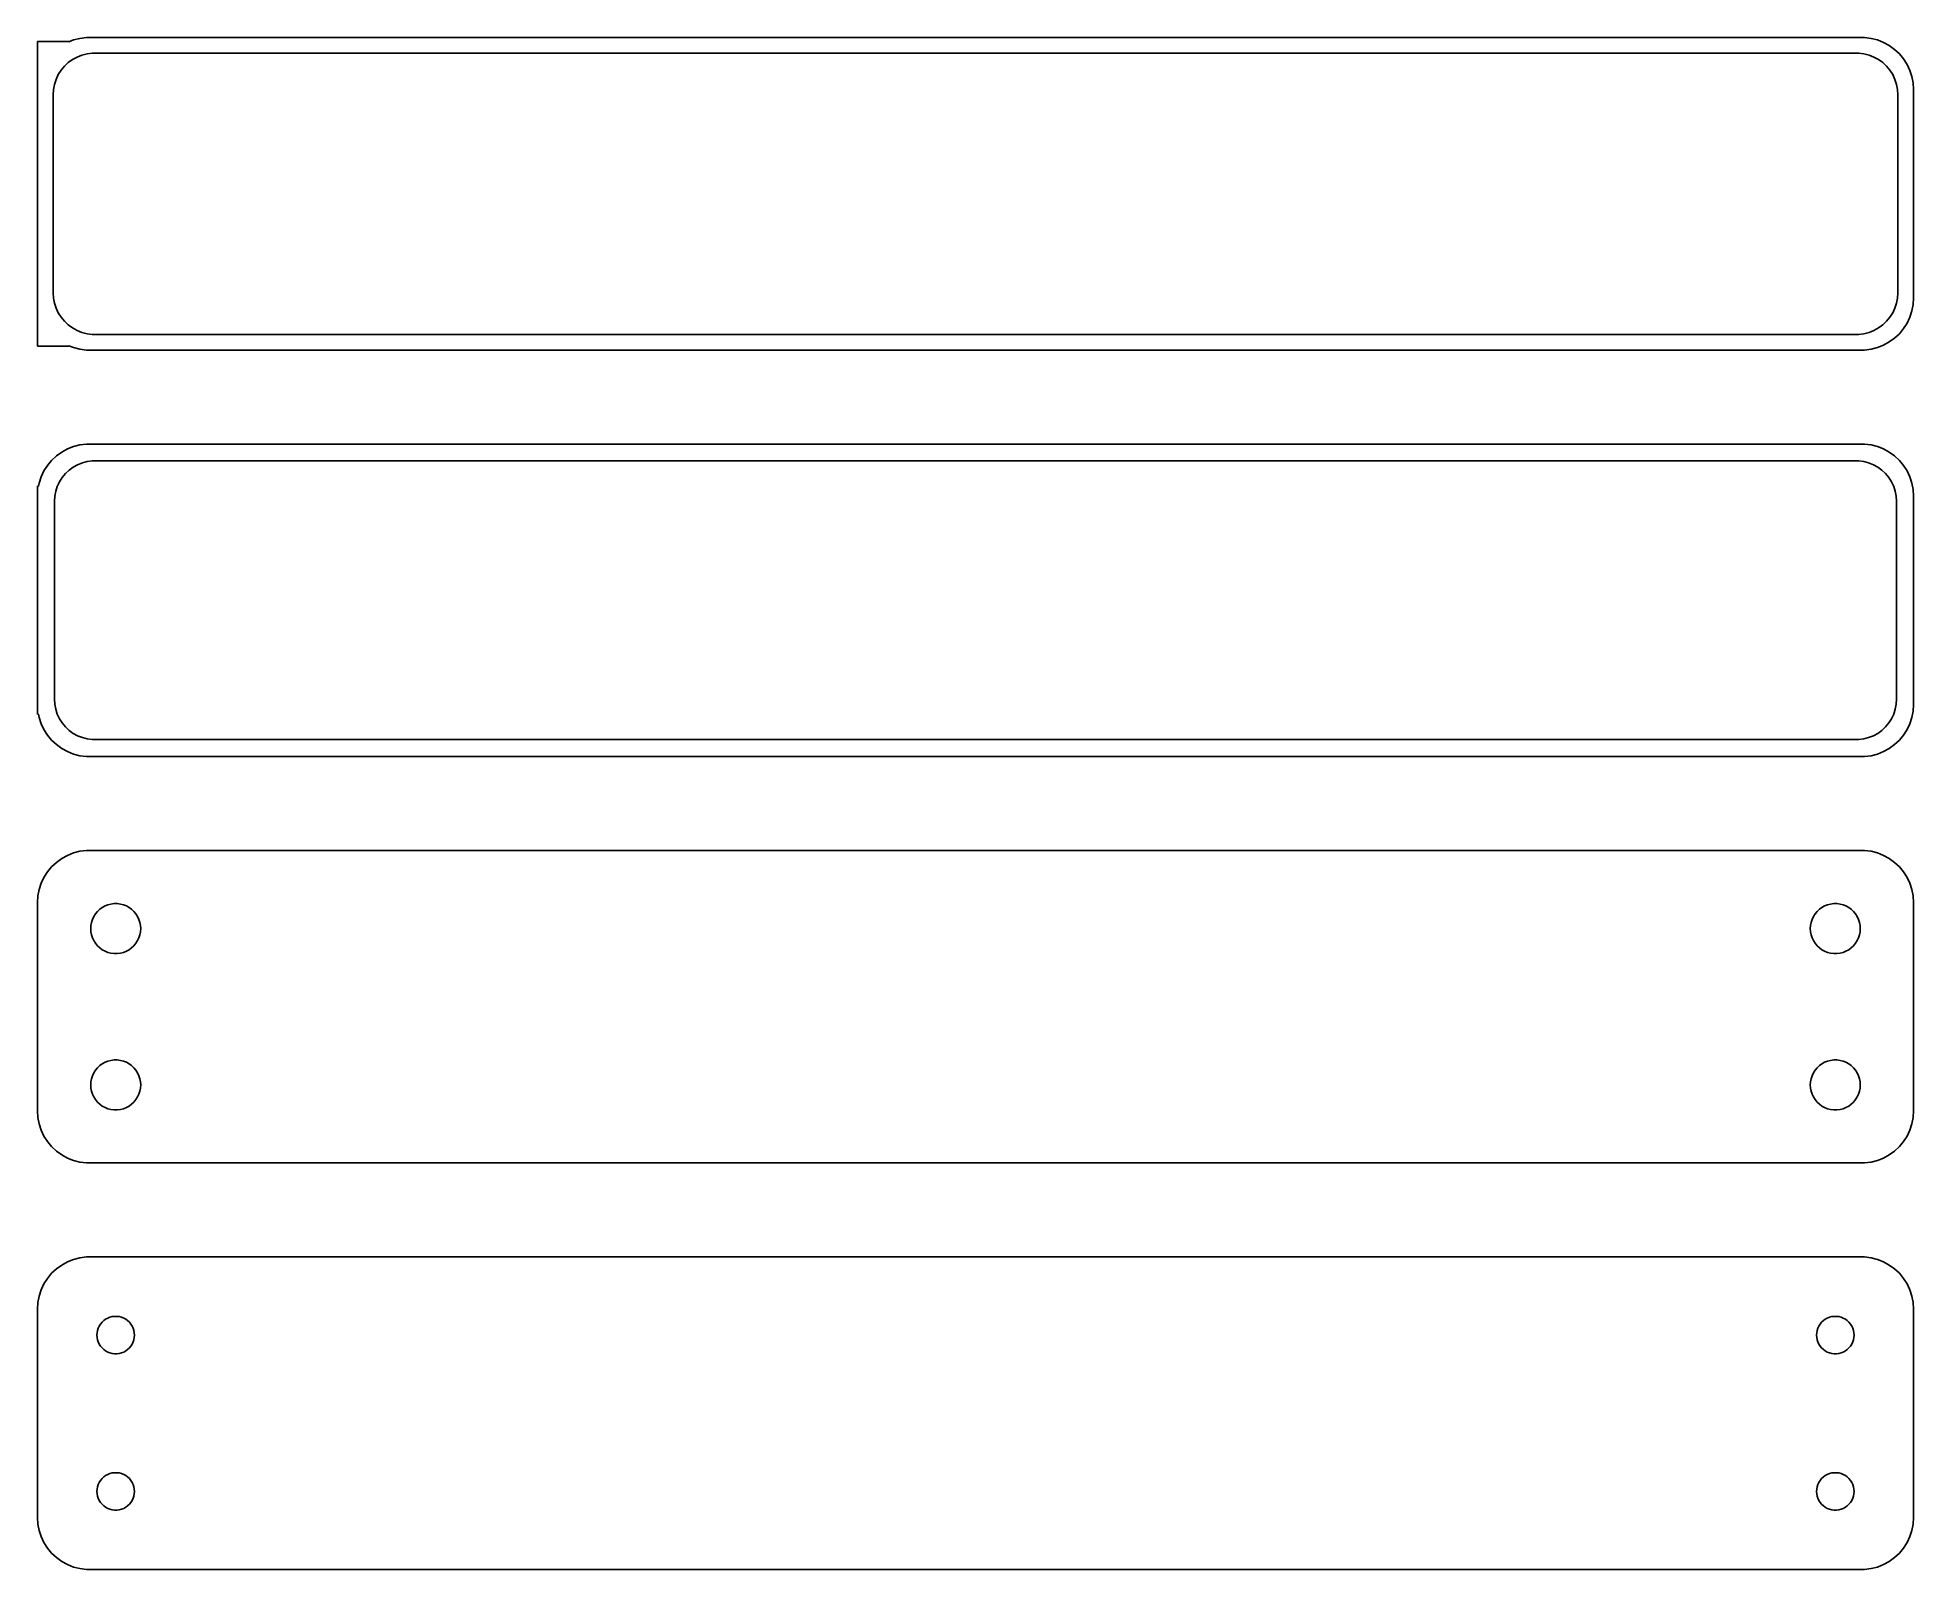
# Model space of a CAD drawing. Header units: metres. Extents: x -90 to 90, y 102 to 249.
import ezdxf

# ---------------------------------------------------------------- set-up
doc = ezdxf.new("R2010")
doc.units = ezdxf.units.M

msp = doc.modelspace()

# ---------------------------------------------------------------- linework, layer by layer
for p, q in [((-87, 248.615), (-90, 248.615)), ((-90, 248.615), (-90, 219.385)), ((-86.5451, 248.755), (-87, 248.575)), ((-87, 248.575), (-87, 248.615)), ((-85.9369, 248.911), (-86.5451, 248.755)), ((-85.3139, 248.99), (-85.9369, 248.911)), ((85.3139, 248.99), (-85.3139, 248.99)), ((85.9369, 248.911), (85.3139, 248.99)), ((86.5451, 248.755), (85.9369, 248.911)), ((87.1289, 248.524), (86.5451, 248.755)), ((87.6791, 248.222), (87.1289, 248.524)), ((-87.0497, 246.582), (-86.6433, 246.877)), ((-86.6433, 246.877), (-86.2031, 247.119)), ((-86.2031, 247.119), (-85.7361, 247.304)), ((-85.7361, 247.304), (-85.2495, 247.429)), ((-85.2495, 247.429), (-84.7512, 247.492)), ((-84.7512, 247.492), (84.7512, 247.492)), ((84.7512, 247.492), (85.2495, 247.429)), ((85.2495, 247.429), (85.7361, 247.304)), ((85.7361, 247.304), (86.2031, 247.119)), ((86.2031, 247.119), (86.6433, 246.877)), ((86.6433, 246.877), (87.0497, 246.582)), ((88.1871, 247.853), (87.6791, 248.222)), ((88.6448, 247.423), (88.1871, 247.853)), ((89.0451, 246.939), (88.6448, 247.423)), ((89.3815, 246.409), (89.0451, 246.939)), ((-88.3743, 244.495), (-88.2191, 244.972)), ((-88.2191, 244.972), (-88.0052, 245.427)), ((-88.0052, 245.427), (-87.7361, 245.851)), ((-87.7361, 245.851), (-87.4159, 246.238)), ((-87.4159, 246.238), (-87.0497, 246.582)), ((87.0497, 246.582), (87.4159, 246.238)), ((87.4159, 246.238), (87.7361, 245.851)), ((87.7361, 245.851), (88.0052, 245.427)), ((88.0052, 245.427), (88.2191, 244.972)), ((88.2191, 244.972), (88.3743, 244.495)), ((89.6489, 245.841), (89.3815, 246.409)), ((89.8429, 245.243), (89.6489, 245.841)), ((89.9606, 244.627), (89.8429, 245.243)), ((-88.5, 243.5), (-88.4685, 244.001)), ((-88.5, 224.5), (-88.5, 243.5)), ((-88.4685, 244.001), (-88.3743, 244.495)), ((88.3743, 244.495), (88.4685, 244.001)), ((88.4685, 244.001), (88.5, 243.5)), ((88.5, 243.5), (88.5, 224.5)), ((90, 244), (89.9606, 244.627)), ((90, 224), (90, 244)), ((-88.4685, 223.999), (-88.5, 224.5)), ((-88.3743, 223.505), (-88.4685, 223.999)), ((-88.2191, 223.028), (-88.3743, 223.505)), ((88.3743, 223.505), (88.2191, 223.028)), ((88.4685, 223.999), (88.3743, 223.505)), ((88.5, 224.5), (88.4685, 223.999)), ((89.8429, 222.757), (89.9606, 223.373)), ((89.9606, 223.373), (90, 224)), ((-88.0052, 222.573), (-88.2191, 223.028)), ((-87.7361, 222.149), (-88.0052, 222.573)), ((-87.4159, 221.762), (-87.7361, 222.149)), ((-87.0497, 221.418), (-87.4159, 221.762)), ((-86.6433, 221.123), (-87.0497, 221.418)), ((87.0497, 221.418), (86.6433, 221.123)), ((87.4159, 221.762), (87.0497, 221.418)), ((87.7361, 222.149), (87.4159, 221.762)), ((88.0052, 222.573), (87.7361, 222.149)), ((88.2191, 223.028), (88.0052, 222.573)), ((89.0451, 221.061), (89.3815, 221.591)), ((89.3815, 221.591), (89.6489, 222.159)), ((89.6489, 222.159), (89.8429, 222.757)), ((-86.2031, 220.881), (-86.6433, 221.123)), ((-85.7361, 220.696), (-86.2031, 220.881)), ((-85.2495, 220.571), (-85.7361, 220.696)), ((-84.7512, 220.508), (-85.2495, 220.571)), ((84.7512, 220.508), (-84.7512, 220.508)), ((85.2495, 220.571), (84.7512, 220.508)), ((85.7361, 220.696), (85.2495, 220.571)), ((86.2031, 220.881), (85.7361, 220.696)), ((86.6433, 221.123), (86.2031, 220.881)), ((87.1289, 219.476), (87.6791, 219.778)), ((87.6791, 219.778), (88.1871, 220.147)), ((88.1871, 220.147), (88.6448, 220.577)), ((88.6448, 220.577), (89.0451, 221.061)), ((-90, 219.385), (-87, 219.385)), ((-87, 219.385), (-87, 219.425)), ((-87, 219.425), (-86.5451, 219.245)), ((-86.5451, 219.245), (-85.9369, 219.089)), ((-85.9369, 219.089), (-85.3139, 219.01)), ((-85.3139, 219.01), (85.3139, 219.01)), ((85.3139, 219.01), (85.9369, 219.089)), ((85.9369, 219.089), (86.5451, 219.245)), ((86.5451, 219.245), (87.1289, 219.476)), ((-88.1871, 208.853), (-88.6448, 208.423)), ((-87.6791, 209.222), (-88.1871, 208.853)), ((-87.1289, 209.524), (-87.6791, 209.222)), ((-86.5451, 209.755), (-87.1289, 209.524)), ((-85.9369, 209.911), (-86.5451, 209.755)), ((-85.3139, 209.99), (-85.9369, 209.911)), ((85.3139, 209.99), (-85.3139, 209.99)), ((85.9369, 209.911), (85.3139, 209.99)), ((86.5451, 209.755), (85.9369, 209.911)), ((87.1289, 209.524), (86.5451, 209.755)), ((87.6791, 209.222), (87.1289, 209.524)), ((88.1871, 208.853), (87.6791, 209.222)), ((88.6448, 208.423), (88.1871, 208.853)), ((-89.3815, 207.409), (-89.6489, 206.841)), ((-89.0451, 207.939), (-89.3815, 207.409)), ((-88.6448, 208.423), (-89.0451, 207.939)), ((-87.633, 206.776), (-87.323, 207.151)), ((-87.323, 207.151), (-86.9685, 207.484)), ((-86.9685, 207.484), (-86.5751, 207.77)), ((-86.5751, 207.77), (-86.1489, 208.004)), ((-86.1489, 208.004), (-85.6967, 208.183)), ((-85.6967, 208.183), (-85.2256, 208.304)), ((-85.2256, 208.304), (-84.7432, 208.365)), ((-84.7432, 208.365), (84.7432, 208.365)), ((84.7432, 208.365), (85.2256, 208.304)), ((85.2256, 208.304), (85.6967, 208.183)), ((85.6967, 208.183), (86.1489, 208.004)), ((86.1489, 208.004), (86.5751, 207.77)), ((86.5751, 207.77), (86.9685, 207.484)), ((86.9685, 207.484), (87.323, 207.151)), ((87.323, 207.151), (87.633, 206.776)), ((89.0451, 207.939), (88.6448, 208.423)), ((89.3815, 207.409), (89.0451, 207.939)), ((89.6489, 206.841), (89.3815, 207.409)), ((-89.9, 205.944), (-90, 205.944)), ((-90, 205.944), (-90, 184.056)), ((-89.8429, 206.243), (-89.9, 205.944)), ((-89.6489, 206.841), (-89.8429, 206.243)), ((-88.3421, 204.985), (-88.251, 205.463)), ((-88.251, 205.463), (-88.1007, 205.926)), ((-88.1007, 205.926), (-87.8936, 206.366)), ((-87.8936, 206.366), (-87.633, 206.776)), ((87.633, 206.776), (87.8936, 206.366)), ((87.8936, 206.366), (88.1007, 205.926)), ((88.1007, 205.926), (88.251, 205.463)), ((88.251, 205.463), (88.3421, 204.985)), ((89.8429, 206.243), (89.6489, 206.841)), ((89.9606, 205.627), (89.8429, 206.243)), ((90, 205), (89.9606, 205.627)), ((-88.3726, 204.5), (-88.3421, 204.985)), ((-88.3726, 185.5), (-88.3726, 204.5)), ((88.3421, 204.985), (88.3726, 204.5)), ((88.3726, 204.5), (88.3726, 185.5)), ((90, 185), (90, 205)), ((-88.3421, 185.015), (-88.3726, 185.5)), ((88.3726, 185.5), (88.3421, 185.015)), ((-90, 184.056), (-89.9, 184.056)), ((-89.9, 184.056), (-89.8429, 183.757)), ((-89.8429, 183.757), (-89.6489, 183.159)), ((-88.251, 184.537), (-88.3421, 185.015)), ((-88.1007, 184.074), (-88.251, 184.537)), ((-87.8936, 183.634), (-88.1007, 184.074)), ((-87.633, 183.224), (-87.8936, 183.634)), ((87.8936, 183.634), (87.633, 183.224)), ((88.1007, 184.074), (87.8936, 183.634)), ((88.251, 184.537), (88.1007, 184.074)), ((88.3421, 185.015), (88.251, 184.537)), ((89.6489, 183.159), (89.8429, 183.757)), ((89.8429, 183.757), (89.9606, 184.373)), ((89.9606, 184.373), (90, 185)), ((-89.6489, 183.159), (-89.3815, 182.591)), ((-89.3815, 182.591), (-89.0451, 182.061)), ((-89.0451, 182.061), (-88.6448, 181.577)), ((-87.323, 182.849), (-87.633, 183.224)), ((-86.9685, 182.516), (-87.323, 182.849)), ((-86.5751, 182.23), (-86.9685, 182.516)), ((-86.1489, 181.996), (-86.5751, 182.23)), ((-85.6967, 181.817), (-86.1489, 181.996)), ((-85.2256, 181.696), (-85.6967, 181.817)), ((85.6967, 181.817), (85.2256, 181.696)), ((86.1489, 181.996), (85.6967, 181.817)), ((86.5751, 182.23), (86.1489, 181.996)), ((86.9685, 182.516), (86.5751, 182.23)), ((87.323, 182.849), (86.9685, 182.516)), ((87.633, 183.224), (87.323, 182.849)), ((88.6448, 181.577), (89.0451, 182.061)), ((89.0451, 182.061), (89.3815, 182.591)), ((89.3815, 182.591), (89.6489, 183.159)), ((-88.6448, 181.577), (-88.1871, 181.147)), ((-88.1871, 181.147), (-87.6791, 180.778)), ((-87.6791, 180.778), (-87.1289, 180.476)), ((-87.1289, 180.476), (-86.5451, 180.245)), ((-86.5451, 180.245), (-85.9369, 180.089)), ((-85.9369, 180.089), (-85.3139, 180.01)), ((-85.3139, 180.01), (85.3139, 180.01)), ((-84.7432, 181.635), (-85.2256, 181.696)), ((84.7432, 181.635), (-84.7432, 181.635)), ((85.2256, 181.696), (84.7432, 181.635)), ((85.3139, 180.01), (85.9369, 180.089)), ((85.9369, 180.089), (86.5451, 180.245)), ((86.5451, 180.245), (87.1289, 180.476)), ((87.1289, 180.476), (87.6791, 180.778)), ((87.6791, 180.778), (88.1871, 181.147)), ((88.1871, 181.147), (88.6448, 181.577)), ((-88.6448, 169.423), (-89.0451, 168.939)), ((-88.1871, 169.853), (-88.6448, 169.423)), ((-87.6791, 170.222), (-88.1871, 169.853)), ((-87.1289, 170.524), (-87.6791, 170.222)), ((-86.5451, 170.755), (-87.1289, 170.524)), ((-85.9369, 170.911), (-86.5451, 170.755)), ((-85.3139, 170.99), (-85.9369, 170.911)), ((85.3139, 170.99), (-85.3139, 170.99)), ((85.9369, 170.911), (85.3139, 170.99)), ((86.5451, 170.755), (85.9369, 170.911)), ((87.1289, 170.524), (86.5451, 170.755)), ((87.6791, 170.222), (87.1289, 170.524)), ((88.1871, 169.853), (87.6791, 170.222)), ((88.6448, 169.423), (88.1871, 169.853)), ((89.0451, 168.939), (88.6448, 169.423)), ((-89.6489, 167.841), (-89.8429, 167.243)), ((-89.3815, 168.409), (-89.6489, 167.841)), ((-89.0451, 168.939), (-89.3815, 168.409)), ((89.3815, 168.409), (89.0451, 168.939)), ((89.6489, 167.841), (89.3815, 168.409)), ((89.8429, 167.243), (89.6489, 167.841)), ((-89.9606, 166.627), (-90, 166)), ((-90, 166), (-90, 146)), ((-89.8429, 167.243), (-89.9606, 166.627)), ((-83.786, 165.526), (-83.5219, 165.672)), ((-83.5219, 165.672), (-83.2416, 165.783)), ((-83.2416, 165.783), (-82.9497, 165.857)), ((-82.9497, 165.857), (-82.6507, 165.895)), ((-82.6507, 165.895), (-82.3493, 165.895)), ((-82.3493, 165.895), (-82.0503, 165.857)), ((-82.0503, 165.857), (-81.7584, 165.783)), ((-81.7584, 165.783), (-81.4781, 165.672)), ((-81.4781, 165.672), (-81.214, 165.526)), ((81.214, 165.526), (81.4781, 165.672)), ((81.4781, 165.672), (81.7584, 165.783)), ((81.7584, 165.783), (82.0503, 165.857)), ((82.0503, 165.857), (82.3493, 165.895)), ((82.3493, 165.895), (82.6507, 165.895)), ((82.6507, 165.895), (82.9497, 165.857)), ((82.9497, 165.857), (83.2416, 165.783)), ((83.2416, 165.783), (83.5219, 165.672)), ((83.5219, 165.672), (83.786, 165.526)), ((89.9606, 166.627), (89.8429, 167.243)), ((90, 166), (89.9606, 166.627)), ((90, 146), (90, 166)), ((-84.9, 163.5), (-84.8811, 163.801)), ((-84.8811, 163.801), (-84.8246, 164.097)), ((-84.8246, 164.097), (-84.7315, 164.383)), ((-84.7315, 164.383), (-84.6031, 164.656)), ((-84.6031, 164.656), (-84.4416, 164.911)), ((-84.4416, 164.911), (-84.2495, 165.143)), ((-84.2495, 165.143), (-84.0298, 165.349)), ((-84.0298, 165.349), (-83.786, 165.526)), ((-81.214, 165.526), (-80.9702, 165.349)), ((-80.9702, 165.349), (-80.7505, 165.143)), ((-80.7505, 165.143), (-80.5583, 164.911)), ((-80.5583, 164.911), (-80.3969, 164.656)), ((-80.3969, 164.656), (-80.2685, 164.383)), ((-80.2685, 164.383), (-80.1754, 164.097)), ((-80.1754, 164.097), (-80.1189, 163.801)), ((-80.1189, 163.801), (-80.1, 163.5)), ((80.1, 163.5), (80.1189, 163.801)), ((80.1189, 163.801), (80.1754, 164.097)), ((80.1754, 164.097), (80.2685, 164.383)), ((80.2685, 164.383), (80.3969, 164.656)), ((80.3969, 164.656), (80.5583, 164.911)), ((80.5583, 164.911), (80.7505, 165.143)), ((80.7505, 165.143), (80.9702, 165.349)), ((80.9702, 165.349), (81.214, 165.526)), ((83.786, 165.526), (84.0298, 165.349)), ((84.0298, 165.349), (84.2495, 165.143)), ((84.2495, 165.143), (84.4416, 164.911)), ((84.4416, 164.911), (84.6031, 164.656)), ((84.6031, 164.656), (84.7315, 164.383)), ((84.7315, 164.383), (84.8246, 164.097)), ((84.8246, 164.097), (84.8811, 163.801)), ((84.8811, 163.801), (84.9, 163.5)), ((-84.8811, 163.199), (-84.9, 163.5)), ((-84.8246, 162.903), (-84.8811, 163.199)), ((-84.7315, 162.617), (-84.8246, 162.903)), ((-84.6031, 162.344), (-84.7315, 162.617)), ((-84.4416, 162.089), (-84.6031, 162.344)), ((-84.2495, 161.857), (-84.4416, 162.089)), ((-80.5583, 162.089), (-80.7505, 161.857)), ((-80.3969, 162.344), (-80.5583, 162.089)), ((-80.2685, 162.617), (-80.3969, 162.344)), ((-80.1754, 162.903), (-80.2685, 162.617)), ((-80.1189, 163.199), (-80.1754, 162.903)), ((-80.1, 163.5), (-80.1189, 163.199)), ((80.1189, 163.199), (80.1, 163.5)), ((80.1754, 162.903), (80.1189, 163.199)), ((80.2685, 162.617), (80.1754, 162.903)), ((80.3969, 162.344), (80.2685, 162.617)), ((80.5583, 162.089), (80.3969, 162.344)), ((80.7505, 161.857), (80.5583, 162.089)), ((84.4416, 162.089), (84.2495, 161.857)), ((84.6031, 162.344), (84.4416, 162.089)), ((84.7315, 162.617), (84.6031, 162.344)), ((84.8246, 162.903), (84.7315, 162.617)), ((84.8811, 163.199), (84.8246, 162.903)), ((84.9, 163.5), (84.8811, 163.199)), ((-84.0298, 161.651), (-84.2495, 161.857)), ((-83.786, 161.474), (-84.0298, 161.651)), ((-83.5219, 161.328), (-83.786, 161.474)), ((-83.2416, 161.217), (-83.5219, 161.328)), ((-82.9497, 161.143), (-83.2416, 161.217)), ((-82.6507, 161.105), (-82.9497, 161.143)), ((-82.3493, 161.105), (-82.6507, 161.105)), ((-82.0503, 161.143), (-82.3493, 161.105)), ((-81.7584, 161.217), (-82.0503, 161.143)), ((-81.4781, 161.328), (-81.7584, 161.217)), ((-81.214, 161.474), (-81.4781, 161.328)), ((-80.9702, 161.651), (-81.214, 161.474)), ((-80.7505, 161.857), (-80.9702, 161.651)), ((80.9702, 161.651), (80.7505, 161.857)), ((81.214, 161.474), (80.9702, 161.651)), ((81.4781, 161.328), (81.214, 161.474)), ((81.7584, 161.217), (81.4781, 161.328)), ((82.0503, 161.143), (81.7584, 161.217)), ((82.3493, 161.105), (82.0503, 161.143)), ((82.6507, 161.105), (82.3493, 161.105)), ((82.9497, 161.143), (82.6507, 161.105)), ((83.2416, 161.217), (82.9497, 161.143)), ((83.5219, 161.328), (83.2416, 161.217)), ((83.786, 161.474), (83.5219, 161.328)), ((84.0298, 161.651), (83.786, 161.474)), ((84.2495, 161.857), (84.0298, 161.651)), ((-84.7315, 149.383), (-84.6031, 149.656)), ((-84.6031, 149.656), (-84.4416, 149.911)), ((-84.4416, 149.911), (-84.2495, 150.143)), ((-84.2495, 150.143), (-84.0298, 150.349)), ((-84.0298, 150.349), (-83.786, 150.526)), ((-83.786, 150.526), (-83.5219, 150.672)), ((-83.5219, 150.672), (-83.2416, 150.783)), ((-83.2416, 150.783), (-82.9497, 150.857)), ((-82.9497, 150.857), (-82.6507, 150.895)), ((-82.6507, 150.895), (-82.3493, 150.895)), ((-82.3493, 150.895), (-82.0503, 150.857)), ((-82.0503, 150.857), (-81.7584, 150.783)), ((-81.7584, 150.783), (-81.4781, 150.672)), ((-81.4781, 150.672), (-81.214, 150.526)), ((-81.214, 150.526), (-80.9702, 150.349)), ((-80.9702, 150.349), (-80.7505, 150.143)), ((-80.7505, 150.143), (-80.5583, 149.911)), ((-80.5583, 149.911), (-80.3969, 149.656)), ((-80.3969, 149.656), (-80.2685, 149.383)), ((80.2685, 149.383), (80.3969, 149.656)), ((80.3969, 149.656), (80.5583, 149.911)), ((80.5583, 149.911), (80.7505, 150.143)), ((80.7505, 150.143), (80.9702, 150.349)), ((80.9702, 150.349), (81.214, 150.526)), ((81.214, 150.526), (81.4781, 150.672)), ((81.4781, 150.672), (81.7584, 150.783)), ((81.7584, 150.783), (82.0503, 150.857)), ((82.0503, 150.857), (82.3493, 150.895)), ((82.3493, 150.895), (82.6507, 150.895)), ((82.6507, 150.895), (82.9497, 150.857)), ((82.9497, 150.857), (83.2416, 150.783)), ((83.2416, 150.783), (83.5219, 150.672)), ((83.5219, 150.672), (83.786, 150.526)), ((83.786, 150.526), (84.0298, 150.349)), ((84.0298, 150.349), (84.2495, 150.143)), ((84.2495, 150.143), (84.4416, 149.911)), ((84.4416, 149.911), (84.6031, 149.656)), ((84.6031, 149.656), (84.7315, 149.383)), ((-84.9, 148.5), (-84.8811, 148.801)), ((-84.8811, 148.199), (-84.9, 148.5)), ((-84.8811, 148.801), (-84.8246, 149.097)), ((-84.8246, 147.903), (-84.8811, 148.199)), ((-84.8246, 149.097), (-84.7315, 149.383)), ((-84.7315, 147.617), (-84.8246, 147.903)), ((-84.6031, 147.344), (-84.7315, 147.617)), ((-80.2685, 147.617), (-80.3969, 147.344)), ((-80.2685, 149.383), (-80.1754, 149.097)), ((-80.1754, 147.903), (-80.2685, 147.617)), ((-80.1754, 149.097), (-80.1189, 148.801)), ((-80.1189, 148.199), (-80.1754, 147.903)), ((-80.1189, 148.801), (-80.1, 148.5)), ((-80.1, 148.5), (-80.1189, 148.199)), ((80.1, 148.5), (80.1189, 148.801)), ((80.1189, 148.199), (80.1, 148.5)), ((80.1189, 148.801), (80.1754, 149.097)), ((80.1754, 147.903), (80.1189, 148.199)), ((80.1754, 149.097), (80.2685, 149.383)), ((80.2685, 147.617), (80.1754, 147.903)), ((80.3969, 147.344), (80.2685, 147.617)), ((84.7315, 147.617), (84.6031, 147.344)), ((84.7315, 149.383), (84.8246, 149.097)), ((84.8246, 147.903), (84.7315, 147.617)), ((84.8246, 149.097), (84.8811, 148.801)), ((84.8811, 148.199), (84.8246, 147.903)), ((84.8811, 148.801), (84.9, 148.5)), ((84.9, 148.5), (84.8811, 148.199)), ((-90, 146), (-89.9606, 145.373)), ((-84.4416, 147.089), (-84.6031, 147.344)), ((-84.2495, 146.857), (-84.4416, 147.089)), ((-84.0298, 146.651), (-84.2495, 146.857)), ((-83.786, 146.474), (-84.0298, 146.651)), ((-83.5219, 146.328), (-83.786, 146.474)), ((-83.2416, 146.217), (-83.5219, 146.328)), ((-82.9497, 146.143), (-83.2416, 146.217)), ((-82.6507, 146.105), (-82.9497, 146.143)), ((-82.3493, 146.105), (-82.6507, 146.105)), ((-82.0503, 146.143), (-82.3493, 146.105)), ((-81.7584, 146.217), (-82.0503, 146.143)), ((-81.4781, 146.328), (-81.7584, 146.217)), ((-81.214, 146.474), (-81.4781, 146.328)), ((-80.9702, 146.651), (-81.214, 146.474)), ((-80.7505, 146.857), (-80.9702, 146.651)), ((-80.5583, 147.089), (-80.7505, 146.857)), ((-80.3969, 147.344), (-80.5583, 147.089)), ((80.5583, 147.089), (80.3969, 147.344)), ((80.7505, 146.857), (80.5583, 147.089)), ((80.9702, 146.651), (80.7505, 146.857)), ((81.214, 146.474), (80.9702, 146.651)), ((81.4781, 146.328), (81.214, 146.474)), ((81.7584, 146.217), (81.4781, 146.328)), ((82.0503, 146.143), (81.7584, 146.217)), ((82.3493, 146.105), (82.0503, 146.143)), ((82.6507, 146.105), (82.3493, 146.105)), ((82.9497, 146.143), (82.6507, 146.105)), ((83.2416, 146.217), (82.9497, 146.143)), ((83.5219, 146.328), (83.2416, 146.217)), ((83.786, 146.474), (83.5219, 146.328)), ((84.0298, 146.651), (83.786, 146.474)), ((84.2495, 146.857), (84.0298, 146.651)), ((84.4416, 147.089), (84.2495, 146.857)), ((84.6031, 147.344), (84.4416, 147.089)), ((89.9606, 145.373), (90, 146)), ((-89.9606, 145.373), (-89.8429, 144.757)), ((-89.8429, 144.757), (-89.6489, 144.159)), ((-89.6489, 144.159), (-89.3815, 143.591)), ((89.3815, 143.591), (89.6489, 144.159)), ((89.6489, 144.159), (89.8429, 144.757)), ((89.8429, 144.757), (89.9606, 145.373)), ((-89.3815, 143.591), (-89.0451, 143.061)), ((-89.0451, 143.061), (-88.6448, 142.577)), ((-88.6448, 142.577), (-88.1871, 142.147)), ((88.1871, 142.147), (88.6448, 142.577)), ((88.6448, 142.577), (89.0451, 143.061)), ((89.0451, 143.061), (89.3815, 143.591)), ((-88.1871, 142.147), (-87.6791, 141.778)), ((-87.6791, 141.778), (-87.1289, 141.476)), ((-87.1289, 141.476), (-86.5451, 141.245)), ((-86.5451, 141.245), (-85.9369, 141.089)), ((-85.9369, 141.089), (-85.3139, 141.01)), ((-85.3139, 141.01), (85.3139, 141.01)), ((85.3139, 141.01), (85.9369, 141.089)), ((85.9369, 141.089), (86.5451, 141.245)), ((86.5451, 141.245), (87.1289, 141.476)), ((87.1289, 141.476), (87.6791, 141.778)), ((87.6791, 141.778), (88.1871, 142.147)), ((-87.1289, 131.524), (-87.6791, 131.222)), ((-86.5451, 131.755), (-87.1289, 131.524)), ((-85.9369, 131.911), (-86.5451, 131.755)), ((-85.3139, 131.99), (-85.9369, 131.911)), ((85.3139, 131.99), (-85.3139, 131.99)), ((85.9369, 131.911), (85.3139, 131.99)), ((86.5451, 131.755), (85.9369, 131.911)), ((87.1289, 131.524), (86.5451, 131.755)), ((87.6791, 131.222), (87.1289, 131.524)), ((-89.0451, 129.939), (-89.3815, 129.409)), ((-88.6448, 130.423), (-89.0451, 129.939)), ((-88.1871, 130.853), (-88.6448, 130.423)), ((-87.6791, 131.222), (-88.1871, 130.853)), ((88.1871, 130.853), (87.6791, 131.222)), ((88.6448, 130.423), (88.1871, 130.853)), ((89.0451, 129.939), (88.6448, 130.423)), ((89.3815, 129.409), (89.0451, 129.939)), ((-89.8429, 128.243), (-89.9606, 127.627)), ((-89.6489, 128.841), (-89.8429, 128.243)), ((-89.3815, 129.409), (-89.6489, 128.841)), ((89.6489, 128.841), (89.3815, 129.409)), ((89.8429, 128.243), (89.6489, 128.841)), ((89.9606, 127.627), (89.8429, 128.243)), ((-89.9606, 127.627), (-90, 127)), ((-90, 127), (-90, 107)), ((-83.6474, 125.887), (-83.4645, 126.02)), ((-83.4645, 126.02), (-83.2664, 126.129)), ((-83.2664, 126.129), (-83.0562, 126.212)), ((-83.0562, 126.212), (-82.8373, 126.268)), ((-82.8373, 126.268), (-82.613, 126.296)), ((-82.613, 126.296), (-82.387, 126.296)), ((-82.387, 126.296), (-82.1627, 126.268)), ((-82.1627, 126.268), (-81.9438, 126.212)), ((-81.9438, 126.212), (-81.7336, 126.129)), ((-81.7336, 126.129), (-81.5355, 126.02)), ((-81.5355, 126.02), (-81.3526, 125.887)), ((81.3526, 125.887), (81.5355, 126.02)), ((81.5355, 126.02), (81.7336, 126.129)), ((81.7336, 126.129), (81.9438, 126.212)), ((81.9438, 126.212), (82.1627, 126.268)), ((82.1627, 126.268), (82.387, 126.296)), ((82.387, 126.296), (82.613, 126.296)), ((82.613, 126.296), (82.8373, 126.268)), ((82.8373, 126.268), (83.0562, 126.212)), ((83.0562, 126.212), (83.2664, 126.129)), ((83.2664, 126.129), (83.4645, 126.02)), ((83.4645, 126.02), (83.6474, 125.887)), ((90, 127), (89.9606, 127.627)), ((90, 107), (90, 127)), ((-84.3, 124.5), (-84.2858, 124.726)), ((-84.2858, 124.274), (-84.3, 124.5)), ((-84.2858, 124.726), (-84.2434, 124.948)), ((-84.2434, 124.052), (-84.2858, 124.274)), ((-84.2434, 124.948), (-84.1736, 125.163)), ((-84.1736, 125.163), (-84.0773, 125.367)), ((-84.0773, 125.367), (-83.9562, 125.558)), ((-83.9562, 125.558), (-83.8121, 125.732)), ((-83.8121, 125.732), (-83.6474, 125.887)), ((-81.3526, 125.887), (-81.1879, 125.732)), ((-81.1879, 125.732), (-81.0438, 125.558)), ((-81.0438, 125.558), (-80.9226, 125.367)), ((-80.9226, 125.367), (-80.8264, 125.163)), ((-80.8264, 125.163), (-80.7565, 124.948)), ((-80.7565, 124.948), (-80.7142, 124.726)), ((-80.7142, 124.274), (-80.7565, 124.052)), ((-80.7142, 124.726), (-80.7, 124.5)), ((-80.7, 124.5), (-80.7142, 124.274)), ((80.7, 124.5), (80.7142, 124.726)), ((80.7142, 124.274), (80.7, 124.5)), ((80.7142, 124.726), (80.7565, 124.948)), ((80.7565, 124.052), (80.7142, 124.274)), ((80.7565, 124.948), (80.8264, 125.163)), ((80.8264, 125.163), (80.9226, 125.367)), ((80.9226, 125.367), (81.0438, 125.558)), ((81.0438, 125.558), (81.1879, 125.732)), ((81.1879, 125.732), (81.3526, 125.887)), ((83.6474, 125.887), (83.8121, 125.732)), ((83.8121, 125.732), (83.9562, 125.558)), ((83.9562, 125.558), (84.0773, 125.367)), ((84.0773, 125.367), (84.1736, 125.163)), ((84.1736, 125.163), (84.2434, 124.948)), ((84.2434, 124.948), (84.2858, 124.726)), ((84.2858, 124.274), (84.2434, 124.052)), ((84.2858, 124.726), (84.3, 124.5)), ((84.3, 124.5), (84.2858, 124.274)), ((-84.1736, 123.837), (-84.2434, 124.052)), ((-84.0773, 123.633), (-84.1736, 123.837)), ((-83.9562, 123.442), (-84.0773, 123.633)), ((-83.8121, 123.268), (-83.9562, 123.442)), ((-83.6474, 123.113), (-83.8121, 123.268)), ((-83.4645, 122.98), (-83.6474, 123.113)), ((-83.2664, 122.871), (-83.4645, 122.98)), ((-83.0562, 122.788), (-83.2664, 122.871)), ((-82.8373, 122.732), (-83.0562, 122.788)), ((-82.613, 122.704), (-82.8373, 122.732)), ((-82.387, 122.704), (-82.613, 122.704)), ((-82.1627, 122.732), (-82.387, 122.704)), ((-81.9438, 122.788), (-82.1627, 122.732)), ((-81.7336, 122.871), (-81.9438, 122.788)), ((-81.5355, 122.98), (-81.7336, 122.871)), ((-81.3526, 123.113), (-81.5355, 122.98)), ((-81.1879, 123.268), (-81.3526, 123.113)), ((-81.0438, 123.442), (-81.1879, 123.268)), ((-80.9226, 123.633), (-81.0438, 123.442)), ((-80.8264, 123.837), (-80.9226, 123.633)), ((-80.7565, 124.052), (-80.8264, 123.837)), ((80.8264, 123.837), (80.7565, 124.052)), ((80.9226, 123.633), (80.8264, 123.837)), ((81.0438, 123.442), (80.9226, 123.633)), ((81.1879, 123.268), (81.0438, 123.442)), ((81.3526, 123.113), (81.1879, 123.268)), ((81.5355, 122.98), (81.3526, 123.113)), ((81.7336, 122.871), (81.5355, 122.98)), ((81.9438, 122.788), (81.7336, 122.871)), ((82.1627, 122.732), (81.9438, 122.788)), ((82.387, 122.704), (82.1627, 122.732)), ((82.613, 122.704), (82.387, 122.704)), ((82.8373, 122.732), (82.613, 122.704)), ((83.0562, 122.788), (82.8373, 122.732)), ((83.2664, 122.871), (83.0562, 122.788)), ((83.4645, 122.98), (83.2664, 122.871)), ((83.6474, 123.113), (83.4645, 122.98)), ((83.8121, 123.268), (83.6474, 123.113)), ((83.9562, 123.442), (83.8121, 123.268)), ((84.0773, 123.633), (83.9562, 123.442)), ((84.1736, 123.837), (84.0773, 123.633)), ((84.2434, 124.052), (84.1736, 123.837)), ((-84.2858, 109.726), (-84.2434, 109.948)), ((-84.2434, 109.948), (-84.1736, 110.163)), ((-84.1736, 110.163), (-84.0773, 110.367)), ((-84.0773, 110.367), (-83.9562, 110.558)), ((-83.9562, 110.558), (-83.8121, 110.732)), ((-83.8121, 110.732), (-83.6474, 110.887)), ((-83.6474, 110.887), (-83.4645, 111.02)), ((-83.4645, 111.02), (-83.2664, 111.129)), ((-83.2664, 111.129), (-83.0562, 111.212)), ((-83.0562, 111.212), (-82.8373, 111.268)), ((-82.8373, 111.268), (-82.613, 111.296)), ((-82.613, 111.296), (-82.387, 111.296)), ((-82.387, 111.296), (-82.1627, 111.268)), ((-82.1627, 111.268), (-81.9438, 111.212)), ((-81.9438, 111.212), (-81.7336, 111.129)), ((-81.7336, 111.129), (-81.5355, 111.02)), ((-81.5355, 111.02), (-81.3526, 110.887)), ((-81.3526, 110.887), (-81.1879, 110.732)), ((-81.1879, 110.732), (-81.0438, 110.558)), ((-81.0438, 110.558), (-80.9226, 110.367)), ((-80.9226, 110.367), (-80.8264, 110.163)), ((-80.8264, 110.163), (-80.7565, 109.948)), ((-80.7565, 109.948), (-80.7142, 109.726)), ((80.7142, 109.726), (80.7565, 109.948)), ((80.7565, 109.948), (80.8264, 110.163)), ((80.8264, 110.163), (80.9226, 110.367)), ((80.9226, 110.367), (81.0438, 110.558)), ((81.0438, 110.558), (81.1879, 110.732)), ((81.1879, 110.732), (81.3526, 110.887)), ((81.3526, 110.887), (81.5355, 111.02)), ((81.5355, 111.02), (81.7336, 111.129)), ((81.7336, 111.129), (81.9438, 111.212)), ((81.9438, 111.212), (82.1627, 111.268)), ((82.1627, 111.268), (82.387, 111.296)), ((82.387, 111.296), (82.613, 111.296)), ((82.613, 111.296), (82.8373, 111.268)), ((82.8373, 111.268), (83.0562, 111.212)), ((83.0562, 111.212), (83.2664, 111.129)), ((83.2664, 111.129), (83.4645, 111.02)), ((83.4645, 111.02), (83.6474, 110.887)), ((83.6474, 110.887), (83.8121, 110.732)), ((83.8121, 110.732), (83.9562, 110.558)), ((83.9562, 110.558), (84.0773, 110.367)), ((84.0773, 110.367), (84.1736, 110.163)), ((84.1736, 110.163), (84.2434, 109.948)), ((84.2434, 109.948), (84.2858, 109.726)), ((-84.3, 109.5), (-84.2858, 109.726)), ((-84.2858, 109.274), (-84.3, 109.5)), ((-84.2434, 109.052), (-84.2858, 109.274)), ((-84.1736, 108.837), (-84.2434, 109.052)), ((-84.0773, 108.633), (-84.1736, 108.837)), ((-83.9562, 108.442), (-84.0773, 108.633)), ((-83.8121, 108.268), (-83.9562, 108.442)), ((-83.6474, 108.113), (-83.8121, 108.268)), ((-83.4645, 107.98), (-83.6474, 108.113)), ((-81.3526, 108.113), (-81.5355, 107.98)), ((-81.1879, 108.268), (-81.3526, 108.113)), ((-81.0438, 108.442), (-81.1879, 108.268)), ((-80.9226, 108.633), (-81.0438, 108.442)), ((-80.8264, 108.837), (-80.9226, 108.633)), ((-80.7565, 109.052), (-80.8264, 108.837)), ((-80.7142, 109.274), (-80.7565, 109.052)), ((-80.7142, 109.726), (-80.7, 109.5)), ((-80.7, 109.5), (-80.7142, 109.274)), ((80.7, 109.5), (80.7142, 109.726)), ((80.7142, 109.274), (80.7, 109.5)), ((80.7565, 109.052), (80.7142, 109.274)), ((80.8264, 108.837), (80.7565, 109.052)), ((80.9226, 108.633), (80.8264, 108.837)), ((81.0438, 108.442), (80.9226, 108.633)), ((81.1879, 108.268), (81.0438, 108.442)), ((81.3526, 108.113), (81.1879, 108.268)), ((81.5355, 107.98), (81.3526, 108.113)), ((83.6474, 108.113), (83.4645, 107.98)), ((83.8121, 108.268), (83.6474, 108.113)), ((83.9562, 108.442), (83.8121, 108.268)), ((84.0773, 108.633), (83.9562, 108.442)), ((84.1736, 108.837), (84.0773, 108.633)), ((84.2434, 109.052), (84.1736, 108.837)), ((84.2858, 109.274), (84.2434, 109.052)), ((84.2858, 109.726), (84.3, 109.5)), ((84.3, 109.5), (84.2858, 109.274)), ((-90, 107), (-89.9606, 106.373)), ((-89.9606, 106.373), (-89.8429, 105.757)), ((-83.2664, 107.871), (-83.4645, 107.98)), ((-83.0562, 107.788), (-83.2664, 107.871)), ((-82.8373, 107.732), (-83.0562, 107.788)), ((-82.613, 107.704), (-82.8373, 107.732)), ((-82.387, 107.704), (-82.613, 107.704)), ((-82.1627, 107.732), (-82.387, 107.704)), ((-81.9438, 107.788), (-82.1627, 107.732)), ((-81.7336, 107.871), (-81.9438, 107.788)), ((-81.5355, 107.98), (-81.7336, 107.871)), ((81.7336, 107.871), (81.5355, 107.98)), ((81.9438, 107.788), (81.7336, 107.871)), ((82.1627, 107.732), (81.9438, 107.788)), ((82.387, 107.704), (82.1627, 107.732)), ((82.613, 107.704), (82.387, 107.704)), ((82.8373, 107.732), (82.613, 107.704)), ((83.0562, 107.788), (82.8373, 107.732)), ((83.2664, 107.871), (83.0562, 107.788)), ((83.4645, 107.98), (83.2664, 107.871)), ((89.8429, 105.757), (89.9606, 106.373)), ((89.9606, 106.373), (90, 107)), ((-89.8429, 105.757), (-89.6489, 105.159)), ((-89.6489, 105.159), (-89.3815, 104.591)), ((-89.3815, 104.591), (-89.0451, 104.061)), ((89.0451, 104.061), (89.3815, 104.591)), ((89.3815, 104.591), (89.6489, 105.159)), ((89.6489, 105.159), (89.8429, 105.757)), ((-89.0451, 104.061), (-88.6448, 103.577)), ((-88.6448, 103.577), (-88.1871, 103.147)), ((-88.1871, 103.147), (-87.6791, 102.778)), ((-87.6791, 102.778), (-87.1289, 102.476)), ((87.1289, 102.476), (87.6791, 102.778)), ((87.6791, 102.778), (88.1871, 103.147)), ((88.1871, 103.147), (88.6448, 103.577)), ((88.6448, 103.577), (89.0451, 104.061)), ((-87.1289, 102.476), (-86.5451, 102.245)), ((-86.5451, 102.245), (-85.9369, 102.089)), ((-85.9369, 102.089), (-85.3139, 102.01)), ((-85.3139, 102.01), (85.3139, 102.01)), ((85.3139, 102.01), (85.9369, 102.089)), ((85.9369, 102.089), (86.5451, 102.245)), ((86.5451, 102.245), (87.1289, 102.476))]:
    msp.add_line(p, q)

doc.saveas('drawing.dxf')
